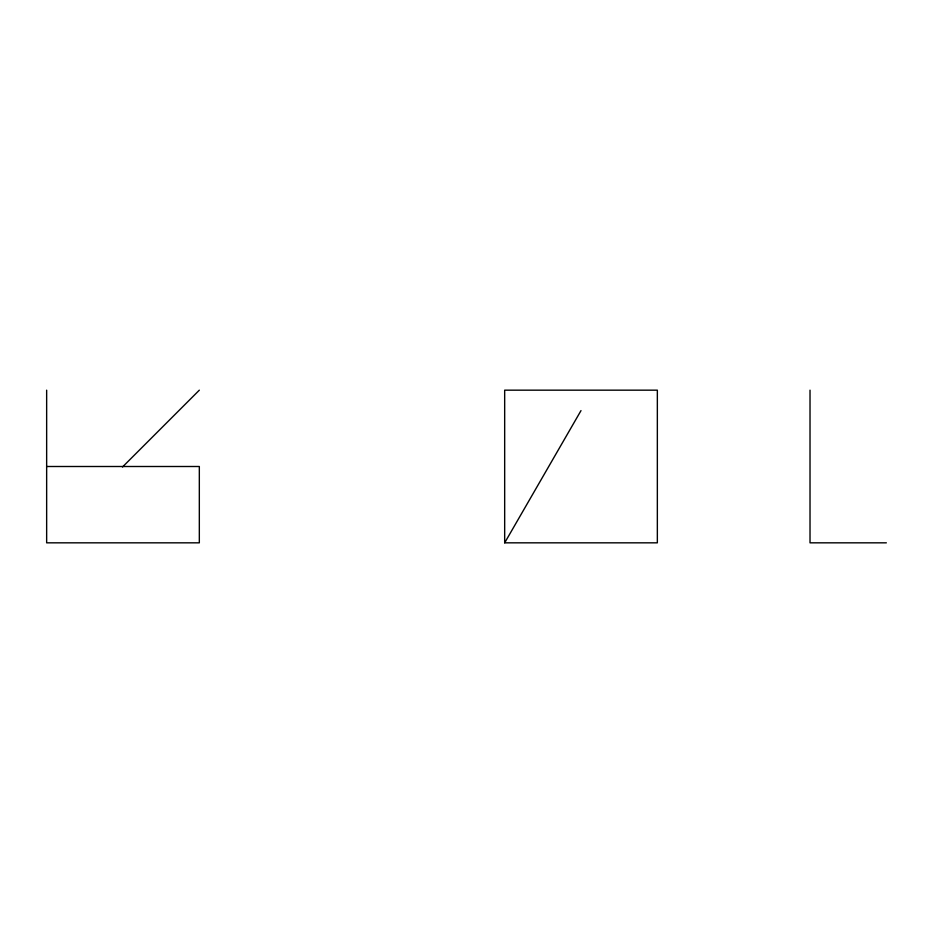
<?xml version="1.0" encoding="UTF-8"?>
<svg xmlns="http://www.w3.org/2000/svg" width="933" height="933" viewBox="0 0 933 933"><rect width="100%" height="100%" fill="white"/><g stroke="black" fill="none" stroke-linecap="round" stroke-linejoin="round"><path stroke-width="1.4" d="M504.671 542.831L504.671 390.169L657.345 390.169L657.345 542.831L504.671 542.831L581.002 410.613M122.48 467.013L199.324 390.169M46.65 466.5L199.324 466.5L199.324 542.831L46.65 542.831L46.65 390.169M886.35 542.831L810.019 542.831L810.019 390.169"/></g></svg>
